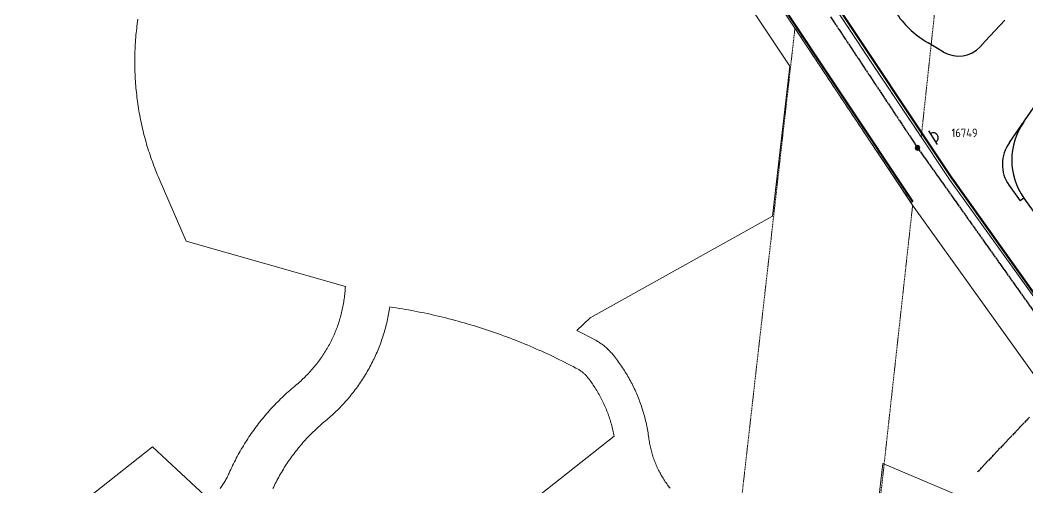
# Model space of a CAD drawing. Extents: x 294483 to 298733, y 6233899 to 6239242.
# Drawn here: x 295617.5 to 296062.3, y 6235680.6 to 6235887.1 of the extents above; entities that cross this region are included whole.
import ezdxf
from ezdxf.enums import TextEntityAlignment as Align

# ---------------------------------------------------------------- set-up
doc = ezdxf.new("R2010")
doc.units = 0
doc.linetypes.add('Cable Exist OH', pattern=[1, 1, 0])
doc.linetypes.add('DASHED', pattern=[0.75, 0.5, -0.25])
for name, color, linetype, lineweight in [('Cadastre Easements_SP_EXT', 9, 'Continuous', 5), ('Cadastre Land Parcels_SP_EXT', 9, 'Continuous', 5), ('Cadastre Roads_SP_EXT', 94, 'Continuous', 15)]:
    doc.layers.add(name, color=color, linetype=linetype, lineweight=lineweight)
for name, color, linetype in [('Equip_SP_HV_EXT', 7, 'Continuous'), ('Notes', 7, 'Continuous'), ('SupportsOH_SP_TR_HV_LV_SL_EXT', 7, 'Continuous')]:
    doc.layers.add(name, color=color, linetype=linetype)
doc.layers.add('Mains_HV_EXT', color=1, linetype='Continuous', lineweight=25, true_color=0xff0000)
doc.styles.add('POLE_LABEL', font='arial.ttf')
doc.styles.get("Standard").update_dxf_attribs({"font": 'isocp.shx'})

# ---------------------------------------------------------------- blocks, each defined once
blk = doc.blocks.new('POLE_EXT')
blk.add_hatch(color=256).paths.add_polyline_path([(-1, 0, 1), (1, 0, 1)])
blk.add_lwpolyline([(-1, 0, 1), (1, 0, 1)], format="xyb", close=True)
for tag, height, flags, p in [('pNumber', 2.5, 8, (-17.84, 2.07)), ('OWNED_BY', 0.2, 9, (1.35, -0.4)), ('PARENT', 0.2, 9, (1.35, -0.6)), ('SPECIAL_USE', 0.2, 9, (1.35, -0.8)), ('STATE', 0.2, 9, (1.35, -1)), ('USAGE', 0.2, 9, (1.35, -1.2)), ('cLV', 0.2, 9, (1.35, -1.4)), ('hDepth', 0.2, 9, (1.35, -1.6)), ('hDia', 0.2, 9, (1.35, -1.8)), ('cHV', 0.2, 9, (1.35, -2)), ('LBRACKET', 0.2, 9, (1.35, -2.2)), ('LExisting', 0.2, 9, (1.35, -2.4)), ('LANTNUMBER', 0.2, 9, (1.35, -2.6)), ('LOther', 0.2, 9, (1.35, -2.8)), ('LRemove', 0.2, 9, (1.35, -3)), ('LEGEND', 0.2, 9, (1.35, -3.2)), ('cLinedev', 0.2, 9, (1.35, -3.4)), ('LOCATION', 0.2, 9, (1.35, -3.6)), ('pExisting', 0.2, 9, (1.35, -3.8)), ('PFNUMBER', 0.2, 9, (1.35, -4)), ('NEWPFNUMBER', 0.2, 9, (1.35, -4.2)), ('pFooting', 0.2, 9, (1.35, -4.4)), ('pNew', 0.2, 9, (1.35, -4.6)), ('pRelocate', 0.2, 9, (1.35, -5)), ('pRemove', 0.2, 9, (1.35, -5.2)), ('pReplace', 0.2, 9, (1.35, -5.4)), ('pStay', 0.2, 9, (1.35, -5.6)), ('pType', 0.2, 9, (1.35, -5.8)), ('cspan', 0.2, 9, (1.35, -6)), ('STREETNAME', 0.2, 9, (1.35, -6.2)), ('SUBURB', 0.2, 9, (1.35, -6.4)), ('NOTES', 0.2, 9, (1.35, -6.6)), ('MAINTAINED_BY', 0.2, 9, (1.36, -6.81)), ('OPERATED_BY', 0.2, 9, (1.36, -7.01))]:
    blk.add_attdef(tag, text='', height=height, dxfattribs=dict(flags=flags)).set_placement(p, align=Align.MIDDLE_LEFT)
at = {"style": 'POLE_LABEL'}
for tag, height, flags, p in [('STRUCTURE_PLANT_NUMBER', 0.2, 9, (1.35, 0.03)), ('ASSET_NUM', 2.5, 8, (2, 2)), ('STREET_CODE', 0.2, 9, (1.35, -0.2))]:
    blk.add_attdef(tag, text='', height=height, dxfattribs=dict(at, flags=flags)).set_placement(p, align=Align.MIDDLE_LEFT)
at = {"flags": 1}
blk.add_attdef('Z', (1.35, -7.33), '', height=0.2, dxfattribs=at)
blk = doc.blocks.new('HV_USL_CLOSED_EXT')
blk.add_line((2.4, 5.5), (-2.4, 5.5))
blk.add_lwpolyline([(1.44, 5.5, 0.414214), (0, 6.94, 0.414214), (-1.44, 5.5)], format="xyb")
for tag, height, flags, p in [('ASSET_NUM', 2.5, 8, (2, 2)), ('STREET_CODE', 0.2, 9, (1.5, 0)), ('ACTUAL_STATUS', 0.2, 9, (1.5, -0.2)), ('STATE', 0.2, 9, (1.5, -1.8)), ('SWITCH_TYPE', 0.2, 9, (1.5, -2)), ('STREETNAME', 0.2, 9, (1.5, -2.8)), ('SUBURB', 0.2, 9, (1.5, -3)), ('CONSTRUCTED_VOLTAGE', 0.2, 9, (1.5, -0.4)), ('NO_PHASES', 0.2, 9, (1.5, -0.6)), ('OPERATING_VOLTAGE', 0.2, 9, (1.5, -0.8)), ('ORIENTATION', 0.2, 9, (1.5, -1)), ('OWNED_BY', 0.2, 9, (1.5, -1.2)), ('OPERATED_BY', 0.2, 9, (1.5, -1.4)), ('MAINTAINED_BY', 0.2, 9, (1.5, -1.6)), ('USAGE', 0.2, 9, (1.5, -2.2)), ('LEGEND', 0.2, 9, (1.5, -2.4)), ('LOCATION', 0.2, 9, (1.5, -2.6)), ('Z', 0.2, 1, (1.5, -3.6)), ('NOTES', 0.2, 9, (1.5, -3.2)), ('LABEL_ALIGNMENT', 0.2, 9, (1.5, -3.4))]:
    blk.add_attdef(tag, text='', height=height, dxfattribs=dict(flags=flags)).set_placement(p, align=Align.MIDDLE_LEFT)

msp = doc.modelspace()

# ---------------------------------------------------------------- linework, layer by layer
at = {"layer": 'Cadastre Easements_SP_EXT', "linetype": 'DASHED'}
for points in [[(296112.58319, 6236739.96503), (296117.62192, 6236788.42335), (296139.18434, 6236946.62301), (296144.31808, 6236980.04433), (296146.45896, 6236992.39122), (296148.43385, 6237007.40615), (296080.47479, 6236938.64617), (296076.90781, 6236911.47501), (296066.49881, 6236848.67153), (296055.45337, 6236768.11866), (295962.68497, 6235914.63454), (295993.42181, 6235868.15609), (296015.24478, 6235835.53979), (296112.58319, 6236739.96503)], [(295728.99129, 6234517.6872), (295810.98108, 6234859.7697), (295837.42361, 6234970.587), (295902.06781, 6235239.65418), (295989.0141, 6235601.54775), (296011.46335, 6235805.48057), (296002.44344, 6235818.99517), (295978.06756, 6235855.51517), (295959.50232, 6235883.55389), (295952.05935, 6235817.92549), (295928.70511, 6235611.99657), (295843.51298, 6235256.79029), (295730.74134, 6234786.58687), (295708.98827, 6234696.21816), (295664.67494, 6234510.83392), (295728.99129, 6234517.6872)]]:
    msp.add_lwpolyline(points, close=True, dxfattribs=at)
msp.add_lwpolyline([(296074.23427, 6236895.34409), (296066.49881, 6236848.67159), (296055.45337, 6236768.11872), (295962.68497, 6235914.6346), (295993.42181, 6235868.15615), (296015.24478, 6235835.53985), (296112.58319, 6236739.96509), (296117.62192, 6236788.42341), (296132.19508, 6236895.34409)], dxfattribs=at)
at = {"layer": 'Cadastre Land Parcels_SP_EXT', "linetype": 'Continuous'}
for points in [[(296101.13187, 6236895.34409), (296066.49872, 6236848.6716), (296041.93077, 6236815.5633), (296017.55326, 6236831.12027), (296011.55521, 6236821.72088), (295984.50741, 6236779.32767), (295796.59893, 6236484.80667), (295781.50165, 6236462.94965), (295770.01117, 6236439.27359), (295740.72431, 6236379.27861), (295738.13643, 6236373.77504), (295725.00764, 6236351.24024), (295721.59898, 6236346.30377), (295704.3417, 6236319.75496), (295758.95917, 6236237.18463), (295789.81508, 6236176.0362), (295962.68493, 6235914.63463), (295993.42185, 6235868.15622), (296015.24469, 6235835.53984), (296025.98708, 6235819.48212), (296027.76248, 6235816.8279), (296146.84474, 6235650.83192)], [(296137.22029, 6235629.76574), (296011.46335, 6235805.48051), (296011.46335, 6235805.48051), (296002.44344, 6235818.99523), (295978.06761, 6235855.5152), (295959.50221, 6235883.55383), (295917.79137, 6235946.54532)], [(295908.39985, 6235940.29915), (295957.26978, 6235866.76365), (295949.59227, 6235800.611), (295869.15464, 6235755.6111), (295863.25367, 6235750.12361), (295864.39696, 6235749.54848), (295865.53777, 6235748.96734), (295866.67629, 6235748.38125), (295867.81075, 6235747.78907), (295868.94291, 6235747.19176), (295870.0718, 6235746.58951), (295871.1983, 6235745.98222), (295871.6049, 6235745.75724), (295872.00672, 6235745.52528), (295872.40537, 6235745.28616), (295872.79924, 6235745.04007), (295873.18994, 6235744.78788), (295873.57498, 6235744.52765), (295873.95596, 6235744.2623), (295874.33217, 6235743.98997), (295874.70431, 6235743.71057), (295875.07089, 6235743.42605), (295875.43253, 6235743.13447), (295875.78939, 6235742.83679), (295876.1406, 6235742.53301), (295876.48695, 6235742.22323), (295876.82756, 6235741.90726), (295877.16341, 6235741.58635), (295877.49359, 6235741.25828), (295877.81724, 6235740.92607), (295878.13604, 6235740.58775), (295878.44829, 6235740.2444), (295878.75489, 6235739.89593), (295879.05496, 6235739.54136), (295879.34937, 6235739.18167), (295879.82195, 6235738.58808), (295880.28799, 6235737.99042), (295880.74838, 6235737.38667), (295881.20215, 6235736.77982), (295881.65035, 6235736.16679), (295882.09113, 6235735.5497), (295882.52617, 6235734.92846), (295882.95476, 6235734.30218), (295883.37681, 6235733.67166), (295883.79224, 6235733.03708), (295884.20122, 6235732.39941), (295884.60357, 6235731.75661), (295885.00028, 6235731.10966), (295885.38885, 6235730.45759), (295885.7708, 6235729.80243), (295886.14621, 6235729.14311), (295886.51509, 6235728.48071), (295886.87655, 6235727.81415), (295887.23156, 6235727.14344), (295887.57915, 6235726.46858), (295887.92011, 6235725.79168), (295888.25463, 6235725.11055), (295888.58172, 6235724.42536), (295888.9014, 6235723.73901), (295889.21365, 6235723.04745), (295889.51867, 6235722.35281), (295889.81696, 6235721.65604), (295890.10802, 6235720.95512), (295890.39236, 6235720.25208), (295890.66946, 6235719.54489), (295890.93826, 6235718.83655), (295891.20043, 6235718.12406), (295891.45447, 6235717.40945), (295891.70189, 6235716.69263), (295891.9411, 6235715.97272), (295892.17456, 6235715.2506), (295892.39902, 6235714.52636), (295892.61676, 6235713.8), (295892.82637, 6235713.07152), (295893.02856, 6235712.33986), (295893.22413, 6235711.60697), (295893.4106, 6235710.87204), (295893.59062, 6235710.1349), (295893.76225, 6235709.39556), (295893.92655, 6235708.65516), (295894.08334, 6235707.91352), (295894.23201, 6235707.16975), (295894.37316, 6235706.42379), (295894.5069, 6235705.67773), (295894.63242, 6235704.92946), (295894.75131, 6235704.18005), (295894.86191, 6235703.42949), (295894.96428, 6235702.67875), (295895.04334, 6235702.08771), (295895.13061, 6235701.49677), (295895.22619, 6235700.90794), (295895.3283, 6235700.32036), (295895.43872, 6235699.73392), (295895.55744, 6235699.14862), (295895.68349, 6235698.56554), (295895.81696, 6235697.98449), (295895.95953, 6235697.40476), (295896.10872, 6235696.82707), (295896.26613, 6235696.25158), (295896.43007, 6235695.67821), (295896.60232, 6235695.10705), (295896.7827, 6235694.53801), (295896.96979, 6235693.9711), (295897.1658, 6235693.40744), (295897.36852, 6235692.84583), (295897.57769, 6235692.28739), (295897.79517, 6235691.7331), (295898.01997, 6235691.17996), (295898.2522, 6235690.63089), (295898.49176, 6235690.08402), (295898.73794, 6235689.54033), (295898.99234, 6235689.00071), (295899.25407, 6235688.46426), (295899.52242, 6235687.931), (295899.79731, 6235687.4018), (295900.07954, 6235686.87578), (295900.36918, 6235686.35382), (295900.66527, 6235685.83601), (295900.96878, 6235685.32236), (295901.27803, 6235684.81286), (295901.59462, 6235684.30645), (295901.91862, 6235683.80516), (295902.24828, 6235683.30802), (295902.58527, 6235682.81698), (295902.928, 6235682.32903), (295903.27894, 6235681.84523), (295903.63475, 6235681.36647), (295903.997, 6235680.89195), (295904.36588, 6235680.42343)], [(295904.36588, 6235680.42343), (295903.99709, 6235680.89186), (295903.63475, 6235681.36647), (295903.27894, 6235681.84523), (295902.92809, 6235682.32894), (295902.58536, 6235682.81689), (295902.24837, 6235683.30793), (295901.91862, 6235683.80516), (295901.59471, 6235684.30645), (295901.27803, 6235684.81286), (295900.96887, 6235685.32236), (295900.66536, 6235685.83601), (295900.36918, 6235686.35382), (295900.07954, 6235686.87569), (295899.79731, 6235687.4018), (295899.52242, 6235687.931), (295899.25416, 6235688.46426), (295898.99234, 6235689.00071), (295898.73803, 6235689.54033), (295898.49185, 6235690.08402), (295898.2522, 6235690.63089), (295898.01997, 6235691.17987), (295897.79517, 6235691.73301), (295897.57778, 6235692.28739), (295897.36852, 6235692.84583), (295897.16588, 6235693.40736), (295896.96979, 6235693.9711), (295896.78279, 6235694.53801), (295896.60232, 6235695.10705), (295896.43007, 6235695.67821), (295896.26613, 6235696.25158), (295896.10872, 6235696.82707), (295895.95961, 6235697.40467), (295895.81705, 6235697.98449), (295895.68349, 6235698.56545), (295895.55744, 6235699.14862), (295895.43881, 6235699.73392), (295895.32839, 6235700.32036), (295895.22619, 6235700.90794), (295895.1307, 6235701.49668), (295895.04334, 6235702.08763), (295894.96437, 6235702.67875), (295894.86199, 6235703.42949), (295894.75131, 6235704.18005), (295894.63242, 6235704.92946), (295894.5069, 6235705.67773), (295894.37316, 6235706.42379), (295894.23201, 6235707.16975), (295894.08343, 6235707.91352), (295893.92655, 6235708.65507), (295893.76234, 6235709.39556), (295893.59062, 6235710.13482), (295893.41069, 6235710.87195), (295893.22413, 6235711.60697), (295893.02856, 6235712.33977), (295892.82637, 6235713.07143), (295892.61684, 6235713.8), (295892.39902, 6235714.52636), (295892.17465, 6235715.2506), (295891.94119, 6235715.97263), (295891.70198, 6235716.69263), (295891.45456, 6235717.40936), (295891.20052, 6235718.12406), (295890.93826, 6235718.83646), (295890.66946, 6235719.54489), (295890.39245, 6235720.25208), (295890.10802, 6235720.95512), (295889.81705, 6235721.65604), (295889.51867, 6235722.35281), (295889.21374, 6235723.04745), (295888.9014, 6235723.73892), (295888.58172, 6235724.42536), (295888.25463, 6235725.11055), (295887.92011, 6235725.7916), (295887.57915, 6235726.46858), (295887.23156, 6235727.14344), (295886.87664, 6235727.81406), (295886.51509, 6235728.48071), (295886.14621, 6235729.14311), (295885.7708, 6235729.80243), (295885.38885, 6235730.45759), (295885.00036, 6235731.10966), (295884.60366, 6235731.75661), (295884.20122, 6235732.39941), (295883.79233, 6235733.03708), (295883.37681, 6235733.67166), (295882.95476, 6235734.30209), (295882.52626, 6235734.92846), (295882.09113, 6235735.5497), (295881.65035, 6235736.16679), (295881.20224, 6235736.77973), (295880.74838, 6235737.38667), (295880.28799, 6235737.99042), (295879.82195, 6235738.58808), (295879.34937, 6235739.18167), (295879.05496, 6235739.54136), (295878.75489, 6235739.89593), (295878.44829, 6235740.2444), (295878.13604, 6235740.58775), (295877.81724, 6235740.92607), (295877.49359, 6235741.2582), (295877.16341, 6235741.58626), (295876.82765, 6235741.90726), (295876.48695, 6235742.22323), (295876.1406, 6235742.53301), (295875.78939, 6235742.83679), (295875.43262, 6235743.13438), (295875.07089, 6235743.42597), (295874.7044, 6235743.71049), (295874.33217, 6235743.98997), (295873.95596, 6235744.2623), (295873.57498, 6235744.52765), (295873.18994, 6235744.78788), (295872.79933, 6235745.04007), (295872.40546, 6235745.28616), (295872.00681, 6235745.52519), (295871.60499, 6235745.75724), (295871.1983, 6235745.98222), (295870.0718, 6235746.58951), (295868.94291, 6235747.19176), (295867.81084, 6235747.78898), (295866.67629, 6235748.38116), (295865.53786, 6235748.96734), (295864.39696, 6235749.54848), (295863.25376, 6235750.12361), (295869.15473, 6235755.6111), (295949.59227, 6235800.611), (295957.26978, 6235866.76365), (295908.39985, 6235940.29915)], [(295705.77136, 6235680.3086), (295706.07858, 6235680.73498), (295706.38086, 6235681.16419), (295706.67544, 6235681.59932), (295706.9642, 6235682.03718), (295707.24713, 6235682.47999), (295707.52326, 6235682.92651), (295707.79276, 6235683.37701), (295708.05547, 6235683.83122), (295708.31234, 6235684.2894), (295708.56249, 6235684.75129), (295708.80594, 6235685.21707), (295709.04267, 6235685.68567), (295709.27269, 6235686.15719), (295709.4952, 6235686.63348), (295709.71108, 6235687.11154), (295710.08411, 6235687.94416), (295710.46465, 6235688.77299), (295710.8519, 6235689.59898), (295711.24675, 6235690.42207), (295711.64742, 6235691.24038), (295712.0564, 6235692.05587), (295712.4721, 6235692.86853), (295712.89459, 6235693.67642), (295713.32451, 6235694.48139), (295713.76043, 6235695.28257), (295714.20377, 6235696.07986), (295714.65303, 6235696.87335), (295715.11068, 6235697.66305), (295715.57504, 6235698.44797), (295716.04444, 6235699.22989), (295716.52223, 6235700.00713), (295717.00586, 6235700.78048), (295717.49628, 6235701.54897), (295717.99341, 6235702.31464), (295718.49726, 6235703.07448), (295719.00694, 6235703.83052), (295719.52422, 6235704.58267), (295720.04741, 6235705.33005), (295720.57644, 6235706.07258), (295721.11306, 6235706.81024), (295721.6548, 6235707.54305), (295722.20317, 6235708.27206), (295722.75755, 6235708.99621), (295723.31943, 6235709.71453), (295723.88723, 6235710.42896), (295724.46007, 6235711.13863), (295725.03962, 6235711.84343), (295725.62438, 6235712.54232), (295726.21656, 6235713.23653), (295726.81307, 6235713.9257), (295727.41718, 6235714.61019), (295728.02623, 6235715.28973), (295728.64129, 6235715.96344), (295729.26227, 6235716.63133), (295729.88837, 6235717.29435), (295730.52119, 6235717.95163), (295731.15904, 6235718.60397), (295731.80289, 6235719.25048), (295732.45099, 6235719.89107), (295733.1058, 6235720.52591), (295733.76573, 6235721.15581), (295734.4315, 6235721.77988), (295735.10247, 6235722.39715), (295735.77769, 6235723.00956), (295736.45961, 6235723.61605), (295737.14587, 6235724.21671), (295737.83716, 6235724.81155), (295738.53358, 6235725.40055), (295739.236, 6235725.98266), (295739.76414, 6235726.42176), (295740.28636, 6235726.86669), (295740.80434, 6235727.31754), (295741.3172, 6235727.77422), (295741.82414, 6235728.2377), (295742.32684, 6235728.70613), (295742.82363, 6235729.1803), (295743.31361, 6235729.66039), (295743.79935, 6235730.14533), (295744.28005, 6235730.63708), (295744.75396, 6235731.13369), (295745.22274, 6235731.63524), (295745.68569, 6235732.14253), (295746.14184, 6235732.65566), (295746.59295, 6235733.17267), (295747.03895, 6235733.6956), (295747.47734, 6235734.22427), (295747.90991, 6235734.75674), (295748.33735, 6235735.29513), (295748.75719, 6235735.83731), (295749.172, 6235736.38542), (295749.5801, 6235736.93829), (295749.98148, 6235737.49505), (295750.37695, 6235738.05658), (295750.7657, 6235738.622), (295751.14765, 6235739.19324), (295751.52377, 6235739.76829), (295751.89238, 6235740.34713), (295752.25428, 6235740.92986), (295752.61017, 6235741.51745), (295752.95944, 6235742.10884), (295753.3012, 6235742.70508), (295753.63704, 6235743.30416), (295753.96528, 6235743.90703), (295754.28602, 6235744.51369), (295754.60093, 6235745.12425), (295754.90912, 6235745.73869), (295755.20892, 6235746.35587), (295755.50201, 6235746.97685), (295755.78838, 6235747.60171), (295756.06645, 6235748.22941), (295756.33869, 6235748.85992), (295756.60334, 6235749.49327), (295756.85968, 6235750.13041), (295757.1101, 6235750.77038), (295757.3531, 6235751.41124), (295757.58851, 6235752.05686), (295757.81561, 6235752.70531), (295758.036, 6235753.35561), (295758.24889, 6235754.00866), (295758.45346, 6235754.66364), (295758.65133, 6235755.32137), (295758.84169, 6235755.98095), (295759.02374, 6235756.64335), (295759.19908, 6235757.30761), (295759.367, 6235757.97364), (295759.52653, 6235758.64153), (295759.67855, 6235759.31126), (295759.82315, 6235759.98277), (295759.96015, 6235760.65613), (295760.08815, 6235761.33028), (295760.20934, 6235762.00726), (295760.3232, 6235762.68407), (295760.42946, 6235763.36273), (295760.52663, 6235764.04218), (295760.61629, 6235764.72349), (295760.69932, 6235765.4056), (295760.77326, 6235766.08858), (295760.83968, 6235766.77228), (295760.8986, 6235767.45588), (295760.94921, 6235768.14134), (295760.99241, 6235768.82654), (295761.0273, 6235769.51262), (295690.74642, 6235789.60361), (295678.82249, 6235817.11277), (295678.42208, 6235818.04406), (295678.03077, 6235818.97756), (295677.64599, 6235819.91512), (295677.26863, 6235820.8549), (295676.8987, 6235821.79776), (295676.5353, 6235822.7438), (295676.18011, 6235823.69196), (295675.83234, 6235824.6433), (295675.49191, 6235825.59686), (295675.15898, 6235826.55341), (295674.83251, 6235827.51323), (295674.51433, 6235828.47411), (295674.20358, 6235829.43915), (295673.90104, 6235830.40542), (295673.60424, 6235831.37478), (295673.31645, 6235832.34529), (295673.03618, 6235833.31898), (295672.76323, 6235834.29479), (295672.49779, 6235835.27078), (295672.24047, 6235836.25092), (295671.99067, 6235837.2322), (295671.7482, 6235838.21561), (295671.51314, 6235839.20123), (295671.28551, 6235840.18896), (295671.06698, 6235841.17793), (295670.85507, 6235842.16797), (295670.65058, 6235843.16021), (295670.4551, 6235844.15465), (295670.26712, 6235845.15016), (295670.08569, 6235846.14691), (295669.91256, 6235847.14374), (295669.74764, 6235848.14287), (295669.59094, 6235849.14403), (295669.44095, 6235850.14537), (295669.29909, 6235851.14892), (295669.16562, 6235852.15264), (295669.03948, 6235853.15849), (295668.92085, 6235854.16451), (295668.81131, 6235855.1707), (295668.70832, 6235856.17902), (295668.61363, 6235857.1876), (295668.52724, 6235858.19724), (295668.44738, 6235859.20609), (295668.37672, 6235860.21617), (295668.31347, 6235861.22732), (295668.25765, 6235862.23864), (295668.21092, 6235863.25022), (295668.1717, 6235864.26296), (295668.13901, 6235865.27481), (295668.11552, 6235866.28781), (295668.10024, 6235867.30107), (295668.09158, 6235868.31345), (295668.09123, 6235869.32698), (295668.10006, 6235870.33971), (295668.11463, 6235871.35253), (295668.1391, 6235872.36465), (295668.17028, 6235873.37685), (295668.20889, 6235874.38826), (295668.25667, 6235875.40091), (295668.31188, 6235876.41161), (295668.37451, 6235877.42257), (295668.44632, 6235878.43372), (295668.52388, 6235879.44292), (295668.61062, 6235880.45238), (295668.70567, 6235881.46105), (295668.80734, 6235882.46884), (295668.91811, 6235883.47583), (295669.0355, 6235884.48194), (295669.16208, 6235885.48734), (295669.29538, 6235886.4908), (295669.43689, 6235887.49452)], [(295669.43689, 6235887.49444), (295669.29538, 6235886.4908), (295669.16217, 6235885.48725), (295669.03559, 6235884.48194), (295668.91811, 6235883.47583), (295668.80734, 6235882.46884), (295668.70567, 6235881.46105), (295668.61062, 6235880.45238), (295668.52397, 6235879.44292), (295668.44632, 6235878.43363), (295668.37451, 6235877.42257), (295668.31188, 6235876.41161), (295668.25667, 6235875.40082), (295668.20897, 6235874.38826), (295668.17028, 6235873.37685), (295668.13919, 6235872.36465), (295668.11463, 6235871.35253), (295668.10006, 6235870.33971), (295668.09132, 6235869.32689), (295668.09167, 6235868.31336), (295668.10024, 6235867.30098), (295668.11552, 6235866.28781), (295668.1391, 6235865.27472), (295668.1717, 6235864.26287), (295668.21101, 6235863.25022), (295668.25765, 6235862.23864), (295668.31347, 6235861.22732), (295668.37672, 6235860.21609), (295668.44747, 6235859.20609), (295668.52724, 6235858.19724), (295668.61363, 6235857.18751), (295668.70832, 6235856.17902), (295668.81131, 6235855.1707), (295668.92085, 6235854.16451), (295669.03957, 6235853.15849), (295669.16562, 6235852.15264), (295669.29918, 6235851.14892), (295669.44095, 6235850.14537), (295669.59103, 6235849.14403), (295669.74764, 6235848.14278), (295669.91256, 6235847.14374), (295670.08569, 6235846.14691), (295670.26712, 6235845.15016), (295670.45518, 6235844.15465), (295670.65058, 6235843.16021), (295670.85515, 6235842.16797), (295671.06706, 6235841.17793), (295671.2856, 6235840.18896), (295671.51323, 6235839.20123), (295671.7482, 6235838.21561), (295671.99067, 6235837.2322), (295672.24047, 6235836.25092), (295672.49779, 6235835.27078), (295672.76323, 6235834.29479), (295673.03618, 6235833.31889), (295673.31654, 6235832.34529), (295673.60424, 6235831.37469), (295673.90104, 6235830.40542), (295674.20358, 6235829.43915), (295674.51442, 6235828.47411), (295674.8326, 6235827.51314), (295675.15898, 6235826.55341), (295675.492, 6235825.59677), (295675.83234, 6235824.6433), (295676.18011, 6235823.69196), (295676.5353, 6235822.7438), (295676.8987, 6235821.79776), (295677.26872, 6235820.8549), (295677.64608, 6235819.91512), (295678.03085, 6235818.97747), (295678.42208, 6235818.04406), (295678.82249, 6235817.11277), (295690.74642, 6235789.60361), (295761.02739, 6235769.51262), (295760.9925, 6235768.82654), (295760.9493, 6235768.14126), (295760.89869, 6235767.45588), (295760.83968, 6235766.77228), (295760.77326, 6235766.08849), (295760.69932, 6235765.4056), (295760.61638, 6235764.72349), (295760.52663, 6235764.04218), (295760.42946, 6235763.36273), (295760.3232, 6235762.68407), (295760.20943, 6235762.00726), (295760.08815, 6235761.33019), (295759.96024, 6235760.65604), (295759.82315, 6235759.98277), (295759.67864, 6235759.31117), (295759.52653, 6235758.64153), (295759.367, 6235757.97364), (295759.19917, 6235757.30753), (295759.02374, 6235756.64335), (295758.84169, 6235755.98095), (295758.65133, 6235755.32137), (295758.45346, 6235754.66355), (295758.24889, 6235754.00866), (295758.036, 6235753.35552), (295757.81561, 6235752.70531), (295757.58851, 6235752.05686), (295757.3531, 6235751.41124), (295757.1101, 6235750.77038), (295756.85968, 6235750.13041), (295756.60343, 6235749.49327), (295756.33869, 6235748.85992), (295756.06654, 6235748.22941), (295755.78847, 6235747.60171), (295755.50209, 6235746.97685), (295755.20892, 6235746.35587), (295754.90912, 6235745.7386), (295754.60093, 6235745.12425), (295754.28611, 6235744.51369), (295753.96537, 6235743.90703), (295753.63704, 6235743.30416), (295753.3012, 6235742.70508), (295752.95953, 6235742.10884), (295752.61026, 6235741.51745), (295752.25428, 6235740.92986), (295751.89238, 6235740.34713), (295751.52386, 6235739.76829), (295751.14774, 6235739.19316), (295750.7657, 6235738.622), (295750.37695, 6235738.05658), (295749.98148, 6235737.49496), (295749.58019, 6235736.93829), (295749.17209, 6235736.38542), (295748.75728, 6235735.83731), (295748.33735, 6235735.29513), (295747.90991, 6235734.75674), (295747.47734, 6235734.22418), (295747.03895, 6235733.69551), (295746.59295, 6235733.17267), (295746.14184, 6235732.65566), (295745.68569, 6235732.14253), (295745.22283, 6235731.63515), (295744.75396, 6235731.13369), (295744.28005, 6235730.63708), (295743.79944, 6235730.14533), (295743.31369, 6235729.66039), (295742.82363, 6235729.1803), (295742.32693, 6235728.70604), (295741.82423, 6235728.2377), (295741.31729, 6235727.77413), (295740.80443, 6235727.31745), (295740.28645, 6235726.86669), (295739.76414, 6235726.42167), (295739.236, 6235725.98257), (295738.53366, 6235725.40046), (295737.83725, 6235724.81155), (295737.14587, 6235724.21671), (295736.4597, 6235723.61605), (295735.77769, 6235723.00947), (295735.10256, 6235722.39715), (295734.43159, 6235721.77988), (295733.76573, 6235721.15581), (295733.1058, 6235720.52582), (295732.45099, 6235719.89107), (295731.80289, 6235719.25039), (295731.15913, 6235718.60388), (295730.52119, 6235717.95155), (295729.88837, 6235717.29435), (295729.26236, 6235716.63133), (295728.64138, 6235715.96344), (295728.02632, 6235715.28973), (295727.41718, 6235714.6101), (295726.81316, 6235713.9257), (295726.21665, 6235713.23644), (295725.62438, 6235712.54232), (295725.03971, 6235711.84343), (295724.46007, 6235711.13863), (295723.88723, 6235710.42896), (295723.31943, 6235709.71453), (295722.75755, 6235708.99612), (295722.20326, 6235708.27197), (295721.6548, 6235707.54305), (295721.11315, 6235706.81024), (295720.57653, 6235706.07249), (295720.04741, 6235705.33005), (295719.52422, 6235704.58267), (295719.00694, 6235703.83052), (295718.49726, 6235703.07448), (295717.99341, 6235702.31464), (295717.49637, 6235701.54897), (295717.00594, 6235700.78048), (295716.52223, 6235700.00713), (295716.04444, 6235699.22989), (295715.57504, 6235698.44788), (295715.11068, 6235697.66305), (295714.65312, 6235696.87335), (295714.20377, 6235696.07986), (295713.76043, 6235695.28257), (295713.32459, 6235694.48139), (295712.89459, 6235693.67633), (295712.47218, 6235692.86853), (295712.05649, 6235692.05587), (295711.64742, 6235691.24038), (295711.24675, 6235690.42207), (295710.85199, 6235689.5989), (295710.46474, 6235688.77299), (295710.08411, 6235687.94416), (295709.71108, 6235687.11154), (295709.49529, 6235686.63339), (295709.27278, 6235686.15719), (295709.04267, 6235685.68567), (295708.80594, 6235685.21707), (295708.56249, 6235684.75129), (295708.31234, 6235684.28931), (295708.05547, 6235683.83122), (295707.79276, 6235683.37692), (295707.52335, 6235682.92651), (295707.24713, 6235682.4799), (295706.96429, 6235682.03718), (295706.67553, 6235681.59923), (295706.38086, 6235681.16419), (295706.07867, 6235680.73498), (295705.77136, 6235680.3086)], [(295841.10144, 6235672.97982), (295879.67965, 6235703.37737), (295879.55581, 6235704.04808), (295879.42454, 6235704.71667), (295879.28507, 6235705.38402), (295879.13817, 6235706.04926), (295878.98297, 6235706.71334), (295878.82123, 6235707.3753), (295878.65128, 6235708.03506), (295878.47302, 6235708.69261), (295878.28655, 6235709.3491), (295878.09355, 6235710.00241), (295877.89312, 6235710.65351), (295877.68527, 6235711.30151), (295877.46912, 6235711.94837), (295877.24564, 6235712.59205), (295877.01562, 6235713.23361), (295876.77651, 6235713.87199), (295876.53086, 6235714.50825), (295876.27769, 6235715.14133), (295876.01729, 6235715.77026), (295875.74946, 6235716.39707), (295875.47422, 6235717.02079), (295875.19156, 6235717.64132), (295874.90156, 6235718.25868), (295874.60503, 6235718.87197), (295874.30107, 6235719.48209), (295873.9905, 6235720.08911), (295873.67188, 6235720.69092), (295873.34744, 6235721.28964), (295873.01566, 6235721.88526), (295872.67646, 6235722.47674), (295872.33082, 6235723.06406), (295871.97855, 6235723.64732), (295871.61806, 6235724.22634), (295871.25192, 6235724.8013), (295870.87925, 6235725.37219), (295870.50003, 6235725.93787), (295870.11429, 6235726.49949), (295869.722, 6235727.05696), (295869.32327, 6235727.60939), (295868.91791, 6235728.15767), (295868.5061, 6235728.69977), (295868.08767, 6235729.2378), (295867.66359, 6235729.77178), (295867.47473, 6235730.00038), (295867.28022, 6235730.22501), (295867.07997, 6235730.44443), (295866.87486, 6235730.65881), (295866.6641, 6235730.86816), (295866.44839, 6235731.07238), (295866.22712, 6235731.27051), (295866.0017, 6235731.46361), (295865.7715, 6235731.65158), (295865.53645, 6235731.83249), (295865.29742, 6235732.00836), (295865.05344, 6235732.17813), (295864.80558, 6235732.3419), (295864.55445, 6235732.49958), (295864.29855, 6235732.65124), (295864.03939, 6235732.79584), (295862.80556, 6235733.46152), (295861.56775, 6235734.12004), (295860.32685, 6235734.77167), (295859.08189, 6235735.41614), (295857.83287, 6235736.05461), (295856.58076, 6235736.68504), (295855.32467, 6235737.30946), (295854.06619, 6235737.92585), (295852.80383, 6235738.53517), (295851.53741, 6235739.13742), (295850.2678, 6235739.73269), (295848.9959, 6235740.32196), (295847.71994, 6235740.9031), (295846.44008, 6235741.47726), (295845.15785, 6235742.04338), (295843.87331, 6235742.60253), (295842.58401, 6235743.15452), (295841.29224, 6235743.70059), (295839.99746, 6235744.23863), (295838.70029, 6235744.76862), (295837.39906, 6235745.29252), (295836.09554, 6235745.80847), (295834.78892, 6235746.31639), (295833.47992, 6235746.81829), (295832.16783, 6235747.31216), (295830.85256, 6235747.79896), (295829.53499, 6235748.27781), (295828.21503, 6235748.75066), (295826.8919, 6235749.2144), (295825.56647, 6235749.67117), (295824.23874, 6235750.12096), (295822.90872, 6235750.56271), (295821.57551, 6235750.99749), (295820.23992, 6235751.42519), (295818.90292, 6235751.84486), (295817.56185, 6235752.25658), (295816.21937, 6235752.66026), (295814.87539, 6235753.05793), (295813.52823, 6235753.44766), (295812.17957, 6235753.82934), (295810.82861, 6235754.20396), (295809.47527, 6235754.5716), (295808.11972, 6235754.93023), (295806.76346, 6235755.28091), (295805.40402, 6235755.62558), (295804.04308, 6235755.96222), (295802.68063, 6235756.29091), (295801.3151, 6235756.61155), (295799.94886, 6235756.92522), (295798.58112, 6235757.23085), (295797.21108, 6235757.52853), (295795.83963, 6235757.81924), (295794.46658, 6235758.1019), (295793.09125, 6235758.37653), (295791.7152, 6235758.64426), (295790.33774, 6235758.90396), (295788.9579, 6235759.15562), (295787.57832, 6235759.39942), (295786.19556, 6235759.63509), (295784.81289, 6235759.86387), (295783.42881, 6235760.08462), (295782.04234, 6235760.29741), (295780.65613, 6235760.50322), (295780.53565, 6235759.71282), (295780.40686, 6235758.92331), (295780.27144, 6235758.13556), (295780.12693, 6235757.34869), (295779.97482, 6235756.56359), (295779.81618, 6235755.78034), (295779.64826, 6235754.99789), (295779.47292, 6235754.2173), (295779.29095, 6235753.43953), (295779.0998, 6235752.66256), (295778.90105, 6235751.88841), (295778.69577, 6235751.11514), (295778.48209, 6235750.34462), (295778.26011, 6235749.57595), (295778.03221, 6235748.8101), (295777.79522, 6235748.04612), (295777.55071, 6235747.28487), (295777.29949, 6235746.5275), (295777.03997, 6235745.77093), (295776.77294, 6235745.01719), (295776.4992, 6235744.2653), (295776.21715, 6235743.51721), (295775.92831, 6235742.77195), (295775.63124, 6235742.02943), (295775.32658, 6235741.28982), (295775.01609, 6235740.55304), (295774.69721, 6235739.82005), (295774.37083, 6235739.0899), (295774.03861, 6235738.36256), (295773.698, 6235737.63912), (295773.34988, 6235736.91939), (295772.99584, 6235736.20257), (295772.6335, 6235735.48955), (295772.26524, 6235734.78041), (295771.88868, 6235734.07402), (295771.50532, 6235733.37248), (295771.11612, 6235732.67474), (295770.71942, 6235731.97991), (295770.31512, 6235731.28977), (295769.9049, 6235730.60458), (295769.48718, 6235729.92221), (295769.06362, 6235729.24461), (295768.63247, 6235728.57089), (295768.19461, 6235727.90204), (295767.75083, 6235727.23698), (295767.30033, 6235726.5767), (295766.84312, 6235725.9203), (295766.3792, 6235725.26973), (295765.90847, 6235724.62304), (295765.43192, 6235723.98113), (295764.94865, 6235723.34408), (295764.45938, 6235722.71179), (295763.96427, 6235722.08445), (295763.46166, 6235721.46188), (295762.95472, 6235720.84417), (295762.44018, 6235720.23229), (295761.91902, 6235719.62527), (295761.39353, 6235719.02311), (295760.86132, 6235718.42678), (295760.32311, 6235717.83521), (295759.77907, 6235717.24957), (295759.22911, 6235716.66878), (295758.67403, 6235716.09382), (295758.11224, 6235715.5247), (295757.5462, 6235714.96043), (295756.97336, 6235714.40296), (295756.39549, 6235713.85044), (295755.81241, 6235713.30366), (295755.22349, 6235712.7628), (295754.62866, 6235712.22777), (295754.0295, 6235711.69866), (295753.42442, 6235711.17626), (295752.8151, 6235710.65881), (295752.19987, 6235710.14824), (295751.57562, 6235709.63044), (295750.95818, 6235709.10592), (295750.34418, 6235708.57636), (295749.73609, 6235708.0401), (295749.13225, 6235707.49888), (295748.53433, 6235706.95184), (295747.94153, 6235706.39896), (295747.35376, 6235705.84114), (295746.77201, 6235705.27661), (295746.19449, 6235704.70713), (295745.622, 6235704.13279), (295745.05712, 6235703.55165), (295744.49567, 6235702.96662), (295743.94174, 6235702.37577), (295743.39213, 6235701.77899), (295742.84765, 6235701.17745), (295742.31059, 6235700.57104), (295741.77786, 6235699.95978), (295741.25192, 6235699.34269), (295740.73103, 6235698.72171), (295740.21684, 6235698.0949), (295739.70858, 6235697.46324), (295739.20534, 6235696.82777), (295738.70883, 6235696.18639), (295738.21911, 6235695.54024), (295737.73443, 6235694.8902), (295737.25735, 6235694.23539), (295736.7853, 6235693.57669), (295736.31916, 6235692.91216), (295735.86054, 6235692.24472), (295735.40704, 6235691.57154), (295734.96185, 6235690.89553), (295734.52089, 6235690.2136), (295734.08753, 6235689.52885), (295733.66088, 6235688.83932), (295733.24007, 6235688.14688), (295732.82685, 6235687.44967), (295732.41946, 6235686.74761), (295732.01887, 6235686.04271), (295731.6257, 6235685.33393), (295731.23765, 6235684.62241), (295730.85712, 6235683.90595), (295730.48418, 6235683.18674), (295730.11786, 6235682.46268), (295729.75826, 6235681.73676), (295729.40537, 6235681.00608), (295729.0592, 6235680.27344)], [(295729.05928, 6235680.27344), (295729.40546, 6235681.00599), (295729.75835, 6235681.73676), (295730.11795, 6235682.46268), (295730.48418, 6235683.18674), (295730.85721, 6235683.90595), (295731.23765, 6235684.62232), (295731.62579, 6235685.33393), (295732.01887, 6235686.04271), (295732.41954, 6235686.74761), (295732.82685, 6235687.44967), (295733.24007, 6235688.14688), (295733.66088, 6235688.83932), (295734.08753, 6235689.52885), (295734.52098, 6235690.2136), (295734.96185, 6235690.89544), (295735.40704, 6235691.57154), (295735.86054, 6235692.24472), (295736.31916, 6235692.91208), (295736.7853, 6235693.57669), (295737.25735, 6235694.23539), (295737.73452, 6235694.8902), (295738.2192, 6235695.54024), (295738.70892, 6235696.18639), (295739.20534, 6235696.82768), (295739.70858, 6235697.46324), (295740.21684, 6235698.09482), (295740.73103, 6235698.72162), (295741.25192, 6235699.3426), (295741.77794, 6235699.95969), (295742.31068, 6235700.57104), (295742.84765, 6235701.17736), (295743.39222, 6235701.77899), (295743.94183, 6235702.37568), (295744.49567, 6235702.96654), (295745.05712, 6235703.55156), (295745.622, 6235704.1327), (295746.19449, 6235704.70704), (295746.77201, 6235705.27652), (295747.35385, 6235705.84114), (295747.94153, 6235706.39888), (295748.53442, 6235706.95184), (295749.13225, 6235707.49888), (295749.73609, 6235708.0401), (295750.34418, 6235708.57636), (295750.95826, 6235709.10583), (295751.57571, 6235709.63044), (295752.19987, 6235710.14824), (295752.81519, 6235710.65881), (295753.42451, 6235711.17626), (295754.02959, 6235711.69857), (295754.62866, 6235712.22777), (295755.22358, 6235712.7628), (295755.8125, 6235713.30366), (295756.39549, 6235713.85035), (295756.97336, 6235714.40296), (295757.5462, 6235714.96043), (295758.11232, 6235715.5247), (295758.67412, 6235716.09382), (295759.2292, 6235716.66878), (295759.77916, 6235717.24957), (295760.3232, 6235717.83521), (295760.86132, 6235718.42669), (295761.39353, 6235719.02311), (295761.91902, 6235719.62527), (295762.44027, 6235720.23229), (295762.95472, 6235720.84417), (295763.46166, 6235721.46188), (295763.96436, 6235722.08445), (295764.45946, 6235722.71179), (295764.94865, 6235723.34399), (295765.43192, 6235723.98104), (295765.90856, 6235724.62296), (295766.3792, 6235725.26973), (295766.84312, 6235725.9203), (295767.30033, 6235726.5767), (295767.75083, 6235727.23689), (295768.19461, 6235727.90195), (295768.63247, 6235728.57089), (295769.06362, 6235729.24461), (295769.48727, 6235729.92221), (295769.90499, 6235730.60458), (295770.31512, 6235731.28977), (295770.71942, 6235731.97983), (295771.11612, 6235732.67474), (295771.5054, 6235733.37239), (295771.88868, 6235734.07402), (295772.26533, 6235734.78032), (295772.6335, 6235735.48955), (295772.99593, 6235736.20257), (295773.34988, 6235736.91939), (295773.69808, 6235737.63912), (295774.03869, 6235738.36256), (295774.37091, 6235739.0899), (295774.6973, 6235739.82005), (295775.01609, 6235740.55304), (295775.32658, 6235741.28982), (295775.63124, 6235742.02943), (295775.92839, 6235742.77186), (295776.21715, 6235743.51713), (295776.4992, 6235744.26521), (295776.77294, 6235745.01719), (295777.03997, 6235745.77093), (295777.29949, 6235746.5275), (295777.5508, 6235747.28487), (295777.7953, 6235748.04603), (295778.0323, 6235748.8101), (295778.26011, 6235749.57595), (295778.48209, 6235750.34462), (295778.69577, 6235751.11506), (295778.90114, 6235751.88841), (295779.0998, 6235752.66256), (295779.29095, 6235753.43953), (295779.47301, 6235754.2173), (295779.64835, 6235754.99789), (295779.81618, 6235755.78034), (295779.97491, 6235756.56359), (295780.12693, 6235757.3486), (295780.27153, 6235758.13556), (295780.40695, 6235758.92322), (295780.53565, 6235759.71282), (295780.65613, 6235760.50314), (295782.04242, 6235760.29741), (295783.42881, 6235760.08462), (295784.81298, 6235759.86387), (295786.19556, 6235759.63509), (295787.57832, 6235759.39933), (295788.95799, 6235759.15562), (295790.33774, 6235758.90396), (295791.71529, 6235758.64418), (295793.09125, 6235758.37653), (295794.46658, 6235758.10181), (295795.83963, 6235757.81915), (295797.21117, 6235757.52853), (295798.58121, 6235757.23085), (295799.94886, 6235756.92513), (295801.3151, 6235756.61155), (295802.68072, 6235756.29091), (295804.04308, 6235755.96222), (295805.40402, 6235755.62558), (295806.76346, 6235755.28091), (295808.11972, 6235754.93023), (295809.47536, 6235754.5716), (295810.82861, 6235754.20396), (295812.17957, 6235753.82925), (295813.52823, 6235753.44757), (295814.87539, 6235753.05793), (295816.21946, 6235752.66026), (295817.56194, 6235752.25658), (295818.90292, 6235751.84486), (295820.24001, 6235751.4251), (295821.57551, 6235750.9974), (295822.90872, 6235750.56271), (295824.23883, 6235750.12096), (295825.56656, 6235749.67117), (295826.89199, 6235749.2144), (295828.21503, 6235748.75057), (295829.53499, 6235748.27781), (295830.85256, 6235747.79896), (295832.16792, 6235747.31216), (295833.48001, 6235746.81829), (295834.78901, 6235746.31639), (295836.09563, 6235745.80847), (295837.39915, 6235745.29252), (295838.70029, 6235744.76853), (295839.99746, 6235744.23854), (295841.29232, 6235743.70059), (295842.58401, 6235743.15452), (295843.8734, 6235742.60244), (295845.15794, 6235742.04338), (295846.44008, 6235741.47726), (295847.72002, 6235740.9031), (295848.9959, 6235740.32187), (295850.2678, 6235739.73269), (295851.53741, 6235739.13742), (295852.80383, 6235738.53517), (295854.06628, 6235737.92585), (295855.32467, 6235737.30946), (295856.58085, 6235736.68504), (295857.83296, 6235736.05461), (295859.08189, 6235735.41614), (295860.32685, 6235734.77167), (295861.56784, 6235734.12004), (295862.80564, 6235733.46143), (295864.03947, 6235732.79584), (295864.29855, 6235732.65124), (295864.55445, 6235732.49958), (295864.80558, 6235732.3419), (295865.05353, 6235732.17813), (295865.29742, 6235732.00836), (295865.53654, 6235731.83249), (295865.7715, 6235731.65158), (295866.00178, 6235731.46352), (295866.22712, 6235731.27051), (295866.44848, 6235731.07238), (295866.6641, 6235730.86816), (295866.87486, 6235730.65881), (295867.07997, 6235730.44443), (295867.28022, 6235730.22492), (295867.47482, 6235730.00038), (295867.66367, 6235729.77169), (295868.08776, 6235729.2378), (295868.5061, 6235728.69977), (295868.91791, 6235728.15759), (295869.32327, 6235727.60939), (295869.72209, 6235727.05696), (295870.11437, 6235726.49949), (295870.50012, 6235725.93787), (295870.87933, 6235725.3721), (295871.25201, 6235724.8013), (295871.61815, 6235724.22634), (295871.97855, 6235723.64723), (295872.33082, 6235723.06406), (295872.67655, 6235722.47674), (295873.01566, 6235721.88526), (295873.34744, 6235721.28964), (295873.67188, 6235720.69092), (295873.99059, 6235720.08911), (295874.30107, 6235719.48209), (295874.60503, 6235718.87197), (295874.90156, 6235718.25868), (295875.19156, 6235717.64132), (295875.47422, 6235717.02079), (295875.74946, 6235716.39707), (295876.01729, 6235715.77026), (295876.27778, 6235715.14133), (295876.53086, 6235714.50816), (295876.77651, 6235713.87199), (295877.01562, 6235713.23361), (295877.24573, 6235712.59205), (295877.46921, 6235711.94828), (295877.68527, 6235711.30151), (295877.89312, 6235710.65351), (295878.09355, 6235710.00232), (295878.28664, 6235709.34901), (295878.47311, 6235708.69261), (295878.65128, 6235708.03506), (295878.82132, 6235707.37522), (295878.98306, 6235706.71334), (295879.13817, 6235706.04926), (295879.28515, 6235705.38402), (295879.42463, 6235704.71667), (295879.55581, 6235704.04808), (295879.67965, 6235703.37737), (295841.10144, 6235672.97973)], [(295617.47876, 6235652.53515), (295675.83075, 6235698.65873), (295701.24387, 6235675.21464)], [(295701.24387, 6235675.21464), (295675.83075, 6235698.65864), (295617.47884, 6235652.53515)], [(295993.95114, 6235653.02787), (295998.35355, 6235691.31537), (296047.3354, 6235670.55014)], [(296047.33549, 6235670.55005), (295998.35355, 6235691.31537), (295993.95123, 6235653.02787)]]:
    msp.add_lwpolyline(points, dxfattribs=at)
at = {"layer": 'Cadastre Roads_SP_EXT', "linetype": 'Continuous'}
msp.add_lwpolyline([(296146.845, 6235650.8321), (296027.76302, 6235816.8281), (296025.98702, 6235819.48204), (296015.24498, 6235835.54008), (295993.42198, 6235868.15608), (295962.68496, 6235914.6351), (295692.17999, 6236323.67306), (295686.02199, 6236314.76504), (295679.86699, 6236305.86002), (295679.86699, 6236305.86002), (295959.50197, 6235883.55404), (295978.06799, 6235855.51502), (296002.444, 6235818.99503), (296011.46302, 6235805.4801), (296137.22003, 6235629.76606)], dxfattribs=at)
at = {"layer": 'Mains_HV_EXT', "linetype": 'Cable Exist OH'}
for p, q in [((295975.20209, 6235888.61156), (296013.60749, 6235830.77677)), ((296013.60749, 6235830.77677), (296083.59088, 6235732.23112)), ((296062.97891, 6235711.75804), (296040.11296, 6235687.67505))]:
    msp.add_line(p, q, dxfattribs=at)
at = {"layer": 'Notes', "lineweight": 70}
for p, q in [((296028.09953, 6235818.28248), (295790.13846, 6236176.28074)), ((296011.51949, 6235806.88438), (295905.09935, 6235966.98714)), ((296179.14923, 6235605.80691), (296028.09953, 6235818.28248))]:
    msp.add_line(p, q, dxfattribs=at)
at = {"layer": 'Notes'}
for p, q in [((296052.21083, 6235887.13462), (296043.49534, 6235877.78014)), ((296025.13079, 6235873.03691), (296018.33013, 6235877.05094)), ((296041.25025, 6235875.37044), (296043.49534, 6235877.78014)), ((296054.28273, 6235833.05567), (296071.43909, 6235857.942)), ((296054.03458, 6235814.13555), (296058.86652, 6235807.34737)), ((296060.55776, 6235808.55122), (296058.86652, 6235807.34737)), ((296060.5547, 6235808.5556), (296152.31505, 6235678.87717))]:
    msp.add_line(p, q, dxfattribs=at)
for centre, radius, start, end in [((296041.20379, 6235915.80395), 45, 215.5748988, 239.4491049), ((296031.73874, 6235884.23222), 13, 239.4491049, 317.02527), ((296084.31229, 6235825.35991), 29.1, 144.6515857, 215.2832065), ((296067.10586, 6235823.4258), 16.03643, 143.0942636, 215.4028414)]:
    msp.add_arc(centre, radius, start, end, dxfattribs=at)

# ---------------------------------------------------------------- block references
at = {"layer": 'Equip_SP_HV_EXT'}
ref = msp.add_blockref('HV_USL_CLOSED_EXT', (296013.60752, 6235830.77673), dxfattribs=dict(at, xscale=1.5, yscale=1.5, zscale=1.5, rotation=302.4403415382988))
ref.add_attrib('ASSET_NUM', '16749', dxfattribs={"height": 3.75}).set_placement((296028.62032, 6235834.37704), align=Align.BOTTOM_LEFT)
at = {"layer": 'SupportsOH_SP_TR_HV_LV_SL_EXT', "zscale": 2}
msp.add_blockref('POLE_EXT', (296013.60762, 6235830.77663), dxfattribs=at)

doc.saveas('drawing.dxf')
